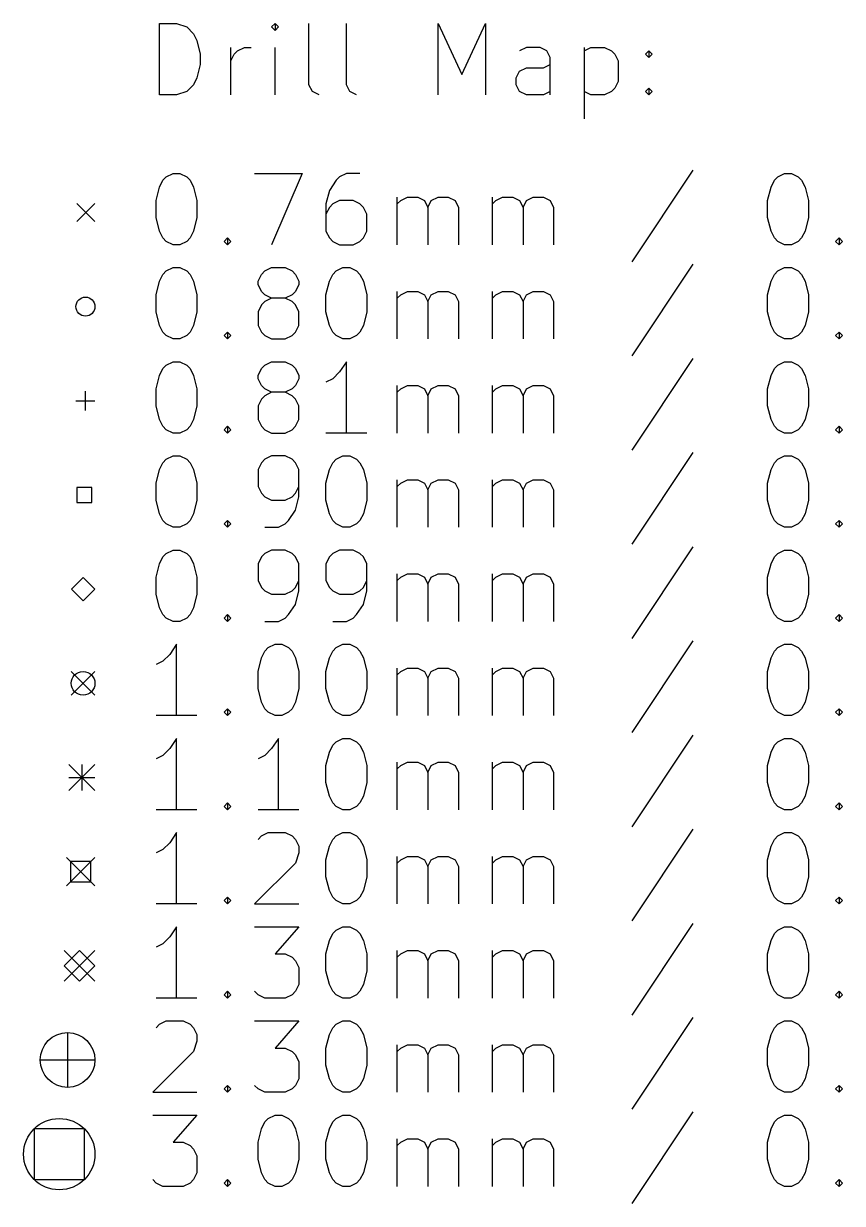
# Model space of a CAD drawing. Extents: x 97 to 184, y -160 to -34.
# Drawn here: x 97.25 to 131.68, y -159.3 to -109.68 of the extents above; entities that cross this region are included whole.
import ezdxf

# ---------------------------------------------------------------- set-up
doc = ezdxf.new("R2010")
doc.units = 0
doc.header["$MEASUREMENT"] = 0
doc.layers.add('BLACK', color=7, linetype='CONTINUOUS')

msp = doc.modelspace()

# ---------------------------------------------------------------- linework, layer by layer
at = {"layer": 'Black'}
for p, q in [((102.969, -112.682), (102.969, -109.682)), ((102.969, -109.682), (103.684, -109.682)), ((103.684, -109.682), (104.112, -109.825)), ((104.112, -109.825), (104.398, -110.111)), ((104.398, -110.111), (104.541, -110.396)), ((107.826, -109.682), (107.684, -109.825)), ((107.684, -109.825), (107.826, -109.968)), ((107.969, -109.825), (107.826, -109.682)), ((107.826, -109.682), (107.826, -109.968)), ((107.826, -109.968), (107.969, -109.825)), ((109.255, -112.254), (109.255, -109.682)), ((110.826, -112.254), (110.826, -109.682)), ((114.684, -112.682), (114.684, -109.682)), ((114.684, -109.682), (115.684, -111.825)), ((115.684, -111.825), (116.684, -109.682)), ((116.684, -109.682), (116.684, -112.682)), ((104.541, -110.396), (104.684, -110.968)), ((104.684, -110.968), (104.684, -111.396)), ((105.969, -112.682), (105.969, -110.682)), ((105.969, -111.254), (106.112, -110.968)), ((106.112, -110.968), (106.255, -110.825)), ((106.255, -110.825), (106.541, -110.682)), ((106.541, -110.682), (106.826, -110.682)), ((107.826, -112.682), (107.826, -110.682)), ((118.398, -110.682), (118.112, -110.825)), ((118.969, -110.682), (118.398, -110.682)), ((119.255, -110.825), (118.969, -110.682)), ((119.398, -111.111), (119.255, -110.825)), ((119.398, -112.682), (119.398, -111.111)), ((120.826, -110.682), (120.826, -113.682)), ((120.826, -110.825), (121.112, -110.682)), ((121.112, -110.682), (121.684, -110.682)), ((121.684, -110.682), (121.969, -110.825)), ((121.969, -110.825), (122.112, -110.968)), ((122.112, -110.968), (122.255, -111.254)), ((123.398, -110.968), (123.541, -110.825)), ((123.541, -111.111), (123.398, -110.968)), ((123.541, -110.825), (123.684, -110.968)), ((123.541, -110.825), (123.541, -111.111)), ((123.684, -110.968), (123.541, -111.111)), ((104.684, -111.396), (104.541, -111.968)), ((118.112, -111.682), (118.398, -111.539)), ((118.398, -111.539), (119.112, -111.539)), ((119.112, -111.539), (119.398, -111.396)), ((122.255, -111.254), (122.255, -112.111)), ((104.541, -111.968), (104.398, -112.254)), ((117.969, -111.968), (118.112, -111.682)), ((117.969, -112.254), (117.969, -111.968)), ((122.255, -112.111), (122.112, -112.396)), ((104.112, -112.539), (103.684, -112.682)), ((104.398, -112.254), (104.112, -112.539)), ((109.398, -112.539), (109.255, -112.254)), ((109.684, -112.682), (109.398, -112.539)), ((110.969, -112.539), (110.826, -112.254)), ((111.255, -112.682), (110.969, -112.539)), ((118.112, -112.539), (117.969, -112.254)), ((118.398, -112.682), (118.112, -112.539)), ((119.398, -112.539), (119.112, -112.682)), ((121.112, -112.682), (120.826, -112.539)), ((121.969, -112.539), (121.684, -112.682)), ((122.112, -112.396), (121.969, -112.539)), ((123.398, -112.539), (123.541, -112.396)), ((123.541, -112.682), (123.398, -112.539)), ((123.541, -112.396), (123.684, -112.539)), ((123.541, -112.396), (123.541, -112.682)), ((123.684, -112.539), (123.541, -112.682)), ((103.684, -112.682), (102.969, -112.682)), ((119.112, -112.682), (118.398, -112.682)), ((121.684, -112.682), (121.112, -112.682)), ((103.255, -116.125), (103.541, -115.982)), ((103.541, -115.982), (103.826, -115.982)), ((103.826, -115.982), (104.112, -116.125)), ((106.969, -115.982), (108.969, -115.982)), ((108.969, -115.982), (107.684, -118.982)), ((110.826, -115.982), (110.541, -116.125)), ((111.398, -115.982), (110.826, -115.982)), ((125.398, -115.839), (122.826, -119.696)), ((128.969, -116.125), (129.255, -115.982)), ((129.255, -115.982), (129.541, -115.982)), ((129.541, -115.982), (129.826, -116.125)), ((102.826, -117.125), (102.969, -116.554)), ((102.969, -116.554), (103.112, -116.268)), ((103.112, -116.268), (103.255, -116.125)), ((104.112, -116.125), (104.255, -116.268)), ((104.255, -116.268), (104.398, -116.554)), ((104.398, -116.554), (104.541, -117.125)), ((110.398, -116.268), (110.112, -116.696)), ((110.541, -116.125), (110.398, -116.268)), ((128.541, -117.125), (128.684, -116.554)), ((128.684, -116.554), (128.826, -116.268)), ((128.826, -116.268), (128.969, -116.125)), ((129.826, -116.125), (129.969, -116.268)), ((129.969, -116.268), (130.112, -116.554)), ((130.112, -116.554), (130.255, -117.125)), ((110.112, -116.696), (109.969, -117.268)), ((112.969, -118.982), (112.969, -116.982)), ((113.112, -117.125), (113.398, -116.982)), ((113.398, -116.982), (113.826, -116.982)), ((113.826, -116.982), (114.112, -117.125)), ((114.398, -117.125), (114.684, -116.982)), ((114.684, -116.982), (115.112, -116.982)), ((115.112, -116.982), (115.398, -117.125)), ((116.969, -118.982), (116.969, -116.982)), ((117.112, -117.125), (117.398, -116.982)), ((117.398, -116.982), (117.826, -116.982)), ((117.826, -116.982), (118.112, -117.125)), ((118.398, -117.125), (118.684, -116.982)), ((118.684, -116.982), (119.112, -116.982)), ((119.112, -116.982), (119.398, -117.125)), ((99.493, -117.244), (100.255, -118.006)), ((100.255, -117.244), (99.493, -118.006)), ((102.826, -117.839), (102.826, -117.125)), ((104.541, -117.125), (104.541, -117.839)), ((109.969, -117.268), (109.969, -118.411)), ((110.112, -117.411), (109.969, -117.696)), ((110.255, -117.268), (110.112, -117.411)), ((110.541, -117.125), (110.255, -117.268)), ((111.112, -117.125), (110.541, -117.125)), ((111.398, -117.268), (111.112, -117.125)), ((111.541, -117.411), (111.398, -117.268)), ((111.684, -117.696), (111.541, -117.411)), ((112.969, -117.268), (113.112, -117.125)), ((114.112, -117.125), (114.255, -117.411)), ((114.255, -117.411), (114.398, -117.125)), ((114.255, -117.411), (114.255, -118.982)), ((115.398, -117.125), (115.541, -117.411)), ((115.541, -117.411), (115.541, -118.982)), ((116.969, -117.268), (117.112, -117.125)), ((118.112, -117.125), (118.255, -117.411)), ((118.255, -117.411), (118.398, -117.125)), ((118.255, -117.411), (118.255, -118.982)), ((119.398, -117.125), (119.541, -117.411)), ((119.541, -117.411), (119.541, -118.982)), ((128.541, -117.839), (128.541, -117.125)), ((130.255, -117.125), (130.255, -117.839)), ((102.969, -118.411), (102.826, -117.839)), ((104.541, -117.839), (104.398, -118.411)), ((111.684, -118.411), (111.684, -117.696)), ((128.684, -118.411), (128.541, -117.839)), ((130.255, -117.839), (130.112, -118.411)), ((103.112, -118.696), (102.969, -118.411)), ((104.398, -118.411), (104.255, -118.696)), ((109.969, -118.411), (110.112, -118.696)), ((111.541, -118.696), (111.684, -118.411)), ((128.826, -118.696), (128.684, -118.411)), ((130.112, -118.411), (129.969, -118.696)), ((103.255, -118.839), (103.112, -118.696)), ((103.541, -118.982), (103.255, -118.839)), ((103.826, -118.982), (103.541, -118.982)), ((104.112, -118.839), (103.826, -118.982)), ((104.255, -118.696), (104.112, -118.839)), ((105.684, -118.839), (105.826, -118.696)), ((105.826, -118.982), (105.684, -118.839)), ((105.826, -118.696), (105.969, -118.839)), ((105.826, -118.696), (105.826, -118.982)), ((105.969, -118.839), (105.826, -118.982)), ((110.112, -118.696), (110.255, -118.839)), ((110.255, -118.839), (110.541, -118.982)), ((110.541, -118.982), (111.112, -118.982)), ((111.112, -118.982), (111.398, -118.839)), ((111.398, -118.839), (111.541, -118.696)), ((128.969, -118.839), (128.826, -118.696)), ((129.255, -118.982), (128.969, -118.839)), ((129.541, -118.982), (129.255, -118.982)), ((129.826, -118.839), (129.541, -118.982)), ((129.969, -118.696), (129.826, -118.839)), ((131.398, -118.839), (131.541, -118.696)), ((131.541, -118.982), (131.398, -118.839)), ((131.541, -118.696), (131.684, -118.839)), ((131.541, -118.696), (131.541, -118.982)), ((131.684, -118.839), (131.541, -118.982)), ((103.255, -120.085), (103.541, -119.942)), ((103.541, -119.942), (103.826, -119.942)), ((103.826, -119.942), (104.112, -120.085)), ((107.398, -120.085), (107.684, -119.942)), ((107.684, -119.942), (108.255, -119.942)), ((108.255, -119.942), (108.541, -120.085)), ((110.398, -120.085), (110.684, -119.942)), ((110.684, -119.942), (110.969, -119.942)), ((110.969, -119.942), (111.255, -120.085)), ((125.398, -119.799), (122.826, -123.656)), ((128.969, -120.085), (129.255, -119.942)), ((129.255, -119.942), (129.541, -119.942)), ((129.541, -119.942), (129.826, -120.085)), ((102.826, -121.085), (102.969, -120.514)), ((102.969, -120.514), (103.112, -120.228)), ((103.112, -120.228), (103.255, -120.085)), ((104.112, -120.085), (104.255, -120.228)), ((104.255, -120.228), (104.398, -120.514)), ((104.398, -120.514), (104.541, -121.085)), ((107.112, -120.514), (107.255, -120.228)), ((107.112, -120.656), (107.112, -120.514)), ((107.255, -120.228), (107.398, -120.085)), ((108.541, -120.085), (108.684, -120.228)), ((108.684, -120.228), (108.826, -120.514)), ((108.826, -120.514), (108.826, -120.656)), ((109.969, -121.085), (110.112, -120.514)), ((110.112, -120.514), (110.255, -120.228)), ((110.255, -120.228), (110.398, -120.085)), ((111.255, -120.085), (111.398, -120.228)), ((111.398, -120.228), (111.541, -120.514)), ((111.541, -120.514), (111.684, -121.085)), ((128.541, -121.085), (128.684, -120.514)), ((128.684, -120.514), (128.826, -120.228)), ((128.826, -120.228), (128.969, -120.085)), ((129.826, -120.085), (129.969, -120.228)), ((129.969, -120.228), (130.112, -120.514)), ((130.112, -120.514), (130.255, -121.085)), ((107.255, -120.942), (107.112, -120.656)), ((107.398, -121.085), (107.255, -120.942)), ((108.684, -120.942), (108.541, -121.085)), ((108.826, -120.656), (108.684, -120.942)), ((112.969, -122.942), (112.969, -120.942)), ((113.112, -121.085), (113.398, -120.942)), ((113.398, -120.942), (113.826, -120.942)), ((113.826, -120.942), (114.112, -121.085)), ((114.398, -121.085), (114.684, -120.942)), ((114.684, -120.942), (115.112, -120.942)), ((115.112, -120.942), (115.398, -121.085)), ((116.969, -122.942), (116.969, -120.942)), ((117.112, -121.085), (117.398, -120.942)), ((117.398, -120.942), (117.826, -120.942)), ((117.826, -120.942), (118.112, -121.085)), ((118.398, -121.085), (118.684, -120.942)), ((118.684, -120.942), (119.112, -120.942)), ((119.112, -120.942), (119.398, -121.085)), ((102.826, -121.799), (102.826, -121.085)), ((104.541, -121.085), (104.541, -121.799)), ((107.255, -121.514), (107.112, -121.799)), ((107.398, -121.371), (107.255, -121.514)), ((107.684, -121.228), (107.398, -121.085)), ((107.684, -121.228), (107.398, -121.371)), ((108.255, -121.228), (107.684, -121.228)), ((108.541, -121.085), (108.255, -121.228)), ((108.541, -121.371), (108.255, -121.228)), ((108.684, -121.514), (108.541, -121.371)), ((108.826, -121.799), (108.684, -121.514)), ((109.969, -121.799), (109.969, -121.085)), ((111.684, -121.085), (111.684, -121.799)), ((112.969, -121.228), (113.112, -121.085)), ((114.112, -121.085), (114.255, -121.371)), ((114.255, -121.371), (114.398, -121.085)), ((114.255, -121.371), (114.255, -122.942)), ((115.398, -121.085), (115.541, -121.371)), ((115.541, -121.371), (115.541, -122.942)), ((116.969, -121.228), (117.112, -121.085)), ((118.112, -121.085), (118.255, -121.371)), ((118.255, -121.371), (118.398, -121.085)), ((118.255, -121.371), (118.255, -122.942)), ((119.398, -121.085), (119.541, -121.371)), ((119.541, -121.371), (119.541, -122.942)), ((128.541, -121.799), (128.541, -121.085)), ((130.255, -121.085), (130.255, -121.799)), ((102.969, -122.371), (102.826, -121.799)), ((104.541, -121.799), (104.398, -122.371)), ((107.112, -121.799), (107.112, -122.371)), ((108.826, -122.371), (108.826, -121.799)), ((110.112, -122.371), (109.969, -121.799)), ((111.684, -121.799), (111.541, -122.371)), ((128.684, -122.371), (128.541, -121.799)), ((130.255, -121.799), (130.112, -122.371)), ((103.112, -122.656), (102.969, -122.371)), ((104.398, -122.371), (104.255, -122.656)), ((107.112, -122.371), (107.255, -122.656)), ((108.684, -122.656), (108.826, -122.371)), ((110.255, -122.656), (110.112, -122.371)), ((111.541, -122.371), (111.398, -122.656)), ((128.826, -122.656), (128.684, -122.371)), ((130.112, -122.371), (129.969, -122.656)), ((103.255, -122.799), (103.112, -122.656)), ((103.541, -122.942), (103.255, -122.799)), ((103.826, -122.942), (103.541, -122.942)), ((104.112, -122.799), (103.826, -122.942)), ((104.255, -122.656), (104.112, -122.799)), ((105.684, -122.799), (105.826, -122.656)), ((105.826, -122.942), (105.684, -122.799)), ((105.826, -122.656), (105.969, -122.799)), ((105.826, -122.656), (105.826, -122.942)), ((105.969, -122.799), (105.826, -122.942)), ((107.255, -122.656), (107.398, -122.799)), ((107.398, -122.799), (107.684, -122.942)), ((107.684, -122.942), (108.255, -122.942)), ((108.255, -122.942), (108.541, -122.799)), ((108.541, -122.799), (108.684, -122.656)), ((110.398, -122.799), (110.255, -122.656)), ((110.684, -122.942), (110.398, -122.799)), ((110.969, -122.942), (110.684, -122.942)), ((111.255, -122.799), (110.969, -122.942)), ((111.398, -122.656), (111.255, -122.799)), ((128.969, -122.799), (128.826, -122.656)), ((129.255, -122.942), (128.969, -122.799)), ((129.541, -122.942), (129.255, -122.942)), ((129.826, -122.799), (129.541, -122.942)), ((129.969, -122.656), (129.826, -122.799)), ((131.398, -122.799), (131.541, -122.656)), ((131.541, -122.942), (131.398, -122.799)), ((131.541, -122.656), (131.684, -122.799)), ((131.541, -122.656), (131.541, -122.942)), ((131.684, -122.799), (131.541, -122.942)), ((103.255, -124.045), (103.541, -123.902)), ((103.541, -123.902), (103.826, -123.902)), ((103.826, -123.902), (104.112, -124.045)), ((107.398, -124.045), (107.684, -123.902)), ((107.684, -123.902), (108.255, -123.902)), ((108.255, -123.902), (108.541, -124.045)), ((110.826, -123.902), (110.541, -124.331)), ((110.826, -126.902), (110.826, -123.902)), ((125.398, -123.759), (122.826, -127.616)), ((128.969, -124.045), (129.255, -123.902)), ((129.255, -123.902), (129.541, -123.902)), ((129.541, -123.902), (129.826, -124.045)), ((102.826, -125.045), (102.969, -124.474)), ((102.969, -124.474), (103.112, -124.188)), ((103.112, -124.188), (103.255, -124.045)), ((104.112, -124.045), (104.255, -124.188)), ((104.255, -124.188), (104.398, -124.474)), ((104.398, -124.474), (104.541, -125.045)), ((107.112, -124.474), (107.255, -124.188)), ((107.112, -124.616), (107.112, -124.474)), ((107.255, -124.188), (107.398, -124.045)), ((108.541, -124.045), (108.684, -124.188)), ((108.684, -124.188), (108.826, -124.474)), ((108.826, -124.474), (108.826, -124.616)), ((110.541, -124.331), (110.255, -124.616)), ((128.541, -125.045), (128.684, -124.474)), ((128.684, -124.474), (128.826, -124.188)), ((128.826, -124.188), (128.969, -124.045)), ((129.826, -124.045), (129.969, -124.188)), ((129.969, -124.188), (130.112, -124.474)), ((130.112, -124.474), (130.255, -125.045)), ((107.255, -124.902), (107.112, -124.616)), ((107.398, -125.045), (107.255, -124.902)), ((108.684, -124.902), (108.541, -125.045)), ((108.826, -124.616), (108.684, -124.902)), ((110.255, -124.616), (109.969, -124.759)), ((112.969, -126.902), (112.969, -124.902)), ((113.112, -125.045), (113.398, -124.902)), ((113.398, -124.902), (113.826, -124.902)), ((113.826, -124.902), (114.112, -125.045)), ((114.398, -125.045), (114.684, -124.902)), ((114.684, -124.902), (115.112, -124.902)), ((115.112, -124.902), (115.398, -125.045)), ((116.969, -126.902), (116.969, -124.902)), ((117.112, -125.045), (117.398, -124.902)), ((117.398, -124.902), (117.826, -124.902)), ((117.826, -124.902), (118.112, -125.045)), ((118.398, -125.045), (118.684, -124.902)), ((118.684, -124.902), (119.112, -124.902)), ((119.112, -124.902), (119.398, -125.045)), ((99.85, -125.14), (99.85, -125.95)), ((102.826, -125.759), (102.826, -125.045)), ((104.541, -125.045), (104.541, -125.759)), ((107.255, -125.474), (107.112, -125.759)), ((107.398, -125.331), (107.255, -125.474)), ((107.684, -125.188), (107.398, -125.045)), ((107.684, -125.188), (107.398, -125.331)), ((108.255, -125.188), (107.684, -125.188)), ((108.541, -125.045), (108.255, -125.188)), ((108.541, -125.331), (108.255, -125.188)), ((108.684, -125.474), (108.541, -125.331)), ((108.826, -125.759), (108.684, -125.474)), ((112.969, -125.188), (113.112, -125.045)), ((114.112, -125.045), (114.255, -125.331)), ((114.255, -125.331), (114.398, -125.045)), ((114.255, -125.331), (114.255, -126.902)), ((115.398, -125.045), (115.541, -125.331)), ((115.541, -125.331), (115.541, -126.902)), ((116.969, -125.188), (117.112, -125.045)), ((118.112, -125.045), (118.255, -125.331)), ((118.255, -125.331), (118.398, -125.045)), ((118.255, -125.331), (118.255, -126.902)), ((119.398, -125.045), (119.541, -125.331)), ((119.541, -125.331), (119.541, -126.902)), ((128.541, -125.759), (128.541, -125.045)), ((130.255, -125.045), (130.255, -125.759)), ((99.445, -125.545), (100.255, -125.545)), ((102.969, -126.331), (102.826, -125.759)), ((104.541, -125.759), (104.398, -126.331)), ((107.112, -125.759), (107.112, -126.331)), ((108.826, -126.331), (108.826, -125.759)), ((128.684, -126.331), (128.541, -125.759)), ((130.255, -125.759), (130.112, -126.331)), ((103.112, -126.616), (102.969, -126.331)), ((104.398, -126.331), (104.255, -126.616)), ((107.112, -126.331), (107.255, -126.616)), ((108.684, -126.616), (108.826, -126.331)), ((128.826, -126.616), (128.684, -126.331)), ((130.112, -126.331), (129.969, -126.616)), ((103.255, -126.759), (103.112, -126.616)), ((103.541, -126.902), (103.255, -126.759)), ((103.826, -126.902), (103.541, -126.902)), ((104.112, -126.759), (103.826, -126.902)), ((104.255, -126.616), (104.112, -126.759)), ((105.684, -126.759), (105.826, -126.616)), ((105.826, -126.902), (105.684, -126.759)), ((105.826, -126.616), (105.969, -126.759)), ((105.826, -126.616), (105.826, -126.902)), ((105.969, -126.759), (105.826, -126.902)), ((107.255, -126.616), (107.398, -126.759)), ((107.398, -126.759), (107.684, -126.902)), ((107.684, -126.902), (108.255, -126.902)), ((108.255, -126.902), (108.541, -126.759)), ((108.541, -126.759), (108.684, -126.616)), ((111.684, -126.902), (109.969, -126.902)), ((128.969, -126.759), (128.826, -126.616)), ((129.255, -126.902), (128.969, -126.759)), ((129.541, -126.902), (129.255, -126.902)), ((129.826, -126.759), (129.541, -126.902)), ((129.969, -126.616), (129.826, -126.759)), ((131.398, -126.759), (131.541, -126.616)), ((131.541, -126.902), (131.398, -126.759)), ((131.541, -126.616), (131.684, -126.759)), ((131.541, -126.616), (131.541, -126.902)), ((131.684, -126.759), (131.541, -126.902)), ((103.255, -128.005), (103.541, -127.862)), ((103.541, -127.862), (103.826, -127.862)), ((103.826, -127.862), (104.112, -128.005)), ((107.684, -127.862), (107.398, -128.005)), ((108.255, -127.862), (107.684, -127.862)), ((108.541, -128.005), (108.255, -127.862)), ((110.398, -128.005), (110.684, -127.862)), ((110.684, -127.862), (110.969, -127.862)), ((110.969, -127.862), (111.255, -128.005)), ((125.398, -127.719), (122.826, -131.576)), ((128.969, -128.005), (129.255, -127.862)), ((129.255, -127.862), (129.541, -127.862)), ((129.541, -127.862), (129.826, -128.005)), ((102.826, -129.005), (102.969, -128.434)), ((102.969, -128.434), (103.112, -128.148)), ((103.112, -128.148), (103.255, -128.005)), ((104.112, -128.005), (104.255, -128.148)), ((104.255, -128.148), (104.398, -128.434)), ((104.398, -128.434), (104.541, -129.005)), ((107.255, -128.148), (107.112, -128.434)), ((107.112, -128.434), (107.112, -129.148)), ((107.398, -128.005), (107.255, -128.148)), ((108.684, -128.148), (108.541, -128.005)), ((108.826, -128.434), (108.684, -128.148)), ((108.826, -129.576), (108.826, -128.434)), ((109.969, -129.005), (110.112, -128.434)), ((110.112, -128.434), (110.255, -128.148)), ((110.255, -128.148), (110.398, -128.005)), ((111.255, -128.005), (111.398, -128.148)), ((111.398, -128.148), (111.541, -128.434)), ((111.541, -128.434), (111.684, -129.005)), ((128.541, -129.005), (128.684, -128.434)), ((128.684, -128.434), (128.826, -128.148)), ((128.826, -128.148), (128.969, -128.005)), ((129.826, -128.005), (129.969, -128.148)), ((129.969, -128.148), (130.112, -128.434)), ((130.112, -128.434), (130.255, -129.005)), ((112.969, -130.862), (112.969, -128.862)), ((113.112, -129.005), (113.398, -128.862)), ((113.398, -128.862), (113.826, -128.862)), ((113.826, -128.862), (114.112, -129.005)), ((114.398, -129.005), (114.684, -128.862)), ((114.684, -128.862), (115.112, -128.862)), ((115.112, -128.862), (115.398, -129.005)), ((116.969, -130.862), (116.969, -128.862)), ((117.112, -129.005), (117.398, -128.862)), ((117.398, -128.862), (117.826, -128.862)), ((117.826, -128.862), (118.112, -129.005)), ((118.398, -129.005), (118.684, -128.862)), ((118.684, -128.862), (119.112, -128.862)), ((119.112, -128.862), (119.398, -129.005)), ((100.123, -129.187), (99.4868, -129.187)), ((99.4868, -129.187), (99.4868, -129.823)), ((100.123, -129.823), (100.123, -129.187)), ((102.826, -129.719), (102.826, -129.005)), ((104.541, -129.005), (104.541, -129.719)), ((107.112, -129.148), (107.255, -129.434)), ((107.255, -129.434), (107.398, -129.576)), ((108.541, -129.576), (108.684, -129.434)), ((108.684, -129.434), (108.826, -129.148)), ((109.969, -129.719), (109.969, -129.005)), ((111.684, -129.005), (111.684, -129.719)), ((112.969, -129.148), (113.112, -129.005)), ((114.112, -129.005), (114.255, -129.291)), ((114.255, -129.291), (114.398, -129.005)), ((114.255, -129.291), (114.255, -130.862)), ((115.398, -129.005), (115.541, -129.291)), ((115.541, -129.291), (115.541, -130.862)), ((116.969, -129.148), (117.112, -129.005)), ((118.112, -129.005), (118.255, -129.291)), ((118.255, -129.291), (118.398, -129.005)), ((118.255, -129.291), (118.255, -130.862)), ((119.398, -129.005), (119.541, -129.291)), ((119.541, -129.291), (119.541, -130.862)), ((128.541, -129.719), (128.541, -129.005)), ((130.255, -129.005), (130.255, -129.719)), ((99.4868, -129.823), (100.123, -129.823)), ((102.969, -130.291), (102.826, -129.719)), ((104.541, -129.719), (104.398, -130.291)), ((107.398, -129.576), (107.684, -129.719)), ((107.684, -129.719), (108.255, -129.719)), ((108.255, -129.719), (108.541, -129.576)), ((108.684, -130.148), (108.826, -129.576)), ((110.112, -130.291), (109.969, -129.719)), ((111.684, -129.719), (111.541, -130.291)), ((128.684, -130.291), (128.541, -129.719)), ((130.255, -129.719), (130.112, -130.291)), ((103.112, -130.576), (102.969, -130.291)), ((104.398, -130.291), (104.255, -130.576)), ((108.398, -130.576), (108.684, -130.148)), ((110.255, -130.576), (110.112, -130.291)), ((111.541, -130.291), (111.398, -130.576)), ((128.826, -130.576), (128.684, -130.291)), ((130.112, -130.291), (129.969, -130.576)), ((103.255, -130.719), (103.112, -130.576)), ((103.541, -130.862), (103.255, -130.719)), ((103.826, -130.862), (103.541, -130.862)), ((104.112, -130.719), (103.826, -130.862)), ((104.255, -130.576), (104.112, -130.719)), ((105.684, -130.719), (105.826, -130.576)), ((105.826, -130.862), (105.684, -130.719)), ((105.826, -130.576), (105.969, -130.719)), ((105.826, -130.576), (105.826, -130.862)), ((105.969, -130.719), (105.826, -130.862)), ((107.398, -130.862), (107.969, -130.862)), ((107.969, -130.862), (108.255, -130.719)), ((108.255, -130.719), (108.398, -130.576)), ((110.398, -130.719), (110.255, -130.576)), ((110.684, -130.862), (110.398, -130.719)), ((110.969, -130.862), (110.684, -130.862)), ((111.255, -130.719), (110.969, -130.862)), ((111.398, -130.576), (111.255, -130.719)), ((128.969, -130.719), (128.826, -130.576)), ((129.255, -130.862), (128.969, -130.719)), ((129.541, -130.862), (129.255, -130.862)), ((129.826, -130.719), (129.541, -130.862)), ((129.969, -130.576), (129.826, -130.719)), ((131.398, -130.719), (131.541, -130.576)), ((131.541, -130.862), (131.398, -130.719)), ((131.541, -130.576), (131.684, -130.719)), ((131.541, -130.576), (131.541, -130.862)), ((131.684, -130.719), (131.541, -130.862)), ((103.112, -132.108), (103.255, -131.965)), ((103.255, -131.965), (103.541, -131.822)), ((103.541, -131.822), (103.826, -131.822)), ((103.826, -131.822), (104.112, -131.965)), ((104.112, -131.965), (104.255, -132.108)), ((107.398, -131.965), (107.255, -132.108)), ((107.684, -131.822), (107.398, -131.965)), ((108.255, -131.822), (107.684, -131.822)), ((108.541, -131.965), (108.255, -131.822)), ((108.684, -132.108), (108.541, -131.965)), ((110.255, -131.965), (110.112, -132.108)), ((110.541, -131.822), (110.255, -131.965)), ((111.112, -131.822), (110.541, -131.822)), ((111.398, -131.965), (111.112, -131.822)), ((111.541, -132.108), (111.398, -131.965)), ((125.398, -131.679), (122.826, -135.536)), ((128.826, -132.108), (128.969, -131.965)), ((128.969, -131.965), (129.255, -131.822)), ((129.255, -131.822), (129.541, -131.822)), ((129.541, -131.822), (129.826, -131.965)), ((129.826, -131.965), (129.969, -132.108)), ((102.826, -132.965), (102.969, -132.394)), ((102.969, -132.394), (103.112, -132.108)), ((104.255, -132.108), (104.398, -132.394)), ((104.398, -132.394), (104.541, -132.965)), ((107.255, -132.108), (107.112, -132.394)), ((107.112, -132.394), (107.112, -133.108)), ((108.826, -132.394), (108.684, -132.108)), ((108.826, -133.536), (108.826, -132.394)), ((110.112, -132.108), (109.969, -132.394)), ((109.969, -132.394), (109.969, -133.108)), ((111.684, -132.394), (111.541, -132.108)), ((111.684, -133.536), (111.684, -132.394)), ((128.541, -132.965), (128.684, -132.394)), ((128.684, -132.394), (128.826, -132.108)), ((129.969, -132.108), (130.112, -132.394)), ((130.112, -132.394), (130.255, -132.965)), ((102.826, -133.679), (102.826, -132.965)), ((104.541, -132.965), (104.541, -133.679)), ((112.969, -134.822), (112.969, -132.822)), ((112.969, -133.108), (113.112, -132.965)), ((113.112, -132.965), (113.398, -132.822)), ((113.398, -132.822), (113.826, -132.822)), ((113.826, -132.822), (114.112, -132.965)), ((114.112, -132.965), (114.255, -133.251)), ((114.255, -133.251), (114.398, -132.965)), ((114.398, -132.965), (114.684, -132.822)), ((114.684, -132.822), (115.112, -132.822)), ((115.112, -132.822), (115.398, -132.965)), ((115.398, -132.965), (115.541, -133.251)), ((116.969, -134.822), (116.969, -132.822)), ((116.969, -133.108), (117.112, -132.965)), ((117.112, -132.965), (117.398, -132.822)), ((117.398, -132.822), (117.826, -132.822)), ((117.826, -132.822), (118.112, -132.965)), ((118.112, -132.965), (118.255, -133.251)), ((118.255, -133.251), (118.398, -132.965)), ((118.398, -132.965), (118.684, -132.822)), ((118.684, -132.822), (119.112, -132.822)), ((119.112, -132.822), (119.398, -132.965)), ((119.398, -132.965), (119.541, -133.251)), ((128.541, -133.679), (128.541, -132.965)), ((130.255, -132.965), (130.255, -133.679)), ((99.76, -132.97), (99.265, -133.465)), ((100.255, -133.465), (99.76, -132.97)), ((107.112, -133.108), (107.255, -133.394)), ((107.255, -133.394), (107.398, -133.536)), ((108.541, -133.536), (108.684, -133.394)), ((108.684, -133.394), (108.826, -133.108)), ((109.969, -133.108), (110.112, -133.394)), ((110.112, -133.394), (110.255, -133.536)), ((111.398, -133.536), (111.541, -133.394)), ((111.541, -133.394), (111.684, -133.108)), ((114.255, -133.251), (114.255, -134.822)), ((115.541, -133.251), (115.541, -134.822)), ((118.255, -133.251), (118.255, -134.822)), ((119.541, -133.251), (119.541, -134.822)), ((99.265, -133.465), (99.76, -133.96)), ((99.76, -133.96), (100.255, -133.465)), ((102.969, -134.251), (102.826, -133.679)), ((104.541, -133.679), (104.398, -134.251)), ((107.398, -133.536), (107.684, -133.679)), ((107.684, -133.679), (108.255, -133.679)), ((108.255, -133.679), (108.541, -133.536)), ((108.684, -134.108), (108.826, -133.536)), ((110.255, -133.536), (110.541, -133.679)), ((110.541, -133.679), (111.112, -133.679)), ((111.112, -133.679), (111.398, -133.536)), ((111.541, -134.108), (111.684, -133.536)), ((128.684, -134.251), (128.541, -133.679)), ((130.255, -133.679), (130.112, -134.251)), ((103.112, -134.536), (102.969, -134.251)), ((104.398, -134.251), (104.255, -134.536)), ((108.398, -134.536), (108.684, -134.108)), ((111.255, -134.536), (111.541, -134.108)), ((128.826, -134.536), (128.684, -134.251)), ((130.112, -134.251), (129.969, -134.536)), ((103.255, -134.679), (103.112, -134.536)), ((103.541, -134.822), (103.255, -134.679)), ((103.826, -134.822), (103.541, -134.822)), ((104.112, -134.679), (103.826, -134.822)), ((104.255, -134.536), (104.112, -134.679)), ((105.684, -134.679), (105.826, -134.536)), ((105.826, -134.822), (105.684, -134.679)), ((105.826, -134.536), (105.969, -134.679)), ((105.826, -134.536), (105.826, -134.822)), ((105.969, -134.679), (105.826, -134.822)), ((107.398, -134.822), (107.969, -134.822)), ((107.969, -134.822), (108.255, -134.679)), ((108.255, -134.679), (108.398, -134.536)), ((110.255, -134.822), (110.826, -134.822)), ((110.826, -134.822), (111.112, -134.679)), ((111.112, -134.679), (111.255, -134.536)), ((128.969, -134.679), (128.826, -134.536)), ((129.255, -134.822), (128.969, -134.679)), ((129.541, -134.822), (129.255, -134.822)), ((129.826, -134.679), (129.541, -134.822)), ((129.969, -134.536), (129.826, -134.679)), ((131.398, -134.679), (131.541, -134.536)), ((131.541, -134.822), (131.398, -134.679)), ((131.541, -134.536), (131.684, -134.679)), ((131.541, -134.536), (131.541, -134.822)), ((131.684, -134.679), (131.541, -134.822)), ((103.684, -135.782), (103.398, -136.211)), ((103.684, -138.782), (103.684, -135.782)), ((107.398, -136.068), (107.541, -135.925)), ((107.541, -135.925), (107.826, -135.782)), ((107.826, -135.782), (108.112, -135.782)), ((108.112, -135.782), (108.398, -135.925)), ((108.398, -135.925), (108.541, -136.068)), ((110.255, -136.068), (110.398, -135.925)), ((110.398, -135.925), (110.684, -135.782)), ((110.684, -135.782), (110.969, -135.782)), ((110.969, -135.782), (111.255, -135.925)), ((111.255, -135.925), (111.398, -136.068)), ((125.398, -135.639), (122.826, -139.496)), ((128.826, -136.068), (128.969, -135.925)), ((128.969, -135.925), (129.255, -135.782)), ((129.255, -135.782), (129.541, -135.782)), ((129.541, -135.782), (129.826, -135.925)), ((129.826, -135.925), (129.969, -136.068)), ((103.398, -136.211), (103.112, -136.496)), ((107.112, -136.925), (107.255, -136.354)), ((107.255, -136.354), (107.398, -136.068)), ((108.541, -136.068), (108.684, -136.354)), ((108.684, -136.354), (108.826, -136.925)), ((109.969, -136.925), (110.112, -136.354)), ((110.112, -136.354), (110.255, -136.068)), ((111.398, -136.068), (111.541, -136.354)), ((111.541, -136.354), (111.684, -136.925)), ((128.541, -136.925), (128.684, -136.354)), ((128.684, -136.354), (128.826, -136.068)), ((129.969, -136.068), (130.112, -136.354)), ((130.112, -136.354), (130.255, -136.925)), ((99.255, -136.925), (100.255, -137.925)), ((100.255, -136.925), (99.255, -137.925)), ((103.112, -136.496), (102.826, -136.639)), ((107.112, -137.639), (107.112, -136.925)), ((108.826, -136.925), (108.826, -137.639)), ((109.969, -137.639), (109.969, -136.925)), ((111.684, -136.925), (111.684, -137.639)), ((112.969, -138.782), (112.969, -136.782)), ((112.969, -137.068), (113.112, -136.925)), ((113.112, -136.925), (113.398, -136.782)), ((113.398, -136.782), (113.826, -136.782)), ((113.826, -136.782), (114.112, -136.925)), ((114.112, -136.925), (114.255, -137.211)), ((114.255, -137.211), (114.398, -136.925)), ((114.398, -136.925), (114.684, -136.782)), ((114.684, -136.782), (115.112, -136.782)), ((115.112, -136.782), (115.398, -136.925)), ((115.398, -136.925), (115.541, -137.211)), ((116.969, -138.782), (116.969, -136.782)), ((116.969, -137.068), (117.112, -136.925)), ((117.112, -136.925), (117.398, -136.782)), ((117.398, -136.782), (117.826, -136.782)), ((117.826, -136.782), (118.112, -136.925)), ((118.112, -136.925), (118.255, -137.211)), ((118.255, -137.211), (118.398, -136.925)), ((118.398, -136.925), (118.684, -136.782)), ((118.684, -136.782), (119.112, -136.782)), ((119.112, -136.782), (119.398, -136.925)), ((119.398, -136.925), (119.541, -137.211)), ((128.541, -137.639), (128.541, -136.925)), ((130.255, -136.925), (130.255, -137.639)), ((114.255, -137.211), (114.255, -138.782)), ((115.541, -137.211), (115.541, -138.782)), ((118.255, -137.211), (118.255, -138.782)), ((119.541, -137.211), (119.541, -138.782)), ((107.255, -138.211), (107.112, -137.639)), ((108.826, -137.639), (108.684, -138.211)), ((110.112, -138.211), (109.969, -137.639)), ((111.684, -137.639), (111.541, -138.211)), ((128.684, -138.211), (128.541, -137.639)), ((130.255, -137.639), (130.112, -138.211)), ((107.398, -138.496), (107.255, -138.211)), ((108.684, -138.211), (108.541, -138.496)), ((110.255, -138.496), (110.112, -138.211)), ((111.541, -138.211), (111.398, -138.496)), ((128.826, -138.496), (128.684, -138.211)), ((130.112, -138.211), (129.969, -138.496)), ((104.541, -138.782), (102.826, -138.782)), ((105.684, -138.639), (105.826, -138.496)), ((105.826, -138.782), (105.684, -138.639)), ((105.826, -138.496), (105.969, -138.639)), ((105.826, -138.496), (105.826, -138.782)), ((105.969, -138.639), (105.826, -138.782)), ((107.541, -138.639), (107.398, -138.496)), ((107.826, -138.782), (107.541, -138.639)), ((108.112, -138.782), (107.826, -138.782)), ((108.398, -138.639), (108.112, -138.782)), ((108.541, -138.496), (108.398, -138.639)), ((110.398, -138.639), (110.255, -138.496)), ((110.684, -138.782), (110.398, -138.639)), ((110.969, -138.782), (110.684, -138.782)), ((111.255, -138.639), (110.969, -138.782)), ((111.398, -138.496), (111.255, -138.639)), ((128.969, -138.639), (128.826, -138.496)), ((129.255, -138.782), (128.969, -138.639)), ((129.541, -138.782), (129.255, -138.782)), ((129.826, -138.639), (129.541, -138.782)), ((129.969, -138.496), (129.826, -138.639)), ((131.398, -138.639), (131.541, -138.496)), ((131.541, -138.782), (131.398, -138.639)), ((131.541, -138.496), (131.684, -138.639)), ((131.541, -138.496), (131.541, -138.782)), ((131.684, -138.639), (131.541, -138.782)), ((103.684, -139.742), (103.398, -140.171)), ((103.684, -142.742), (103.684, -139.742)), ((107.969, -139.742), (107.684, -140.171)), ((107.969, -142.742), (107.969, -139.742)), ((110.255, -140.028), (110.398, -139.885)), ((110.398, -139.885), (110.684, -139.742)), ((110.684, -139.742), (110.969, -139.742)), ((110.969, -139.742), (111.255, -139.885)), ((111.255, -139.885), (111.398, -140.028)), ((125.398, -139.599), (122.826, -143.456)), ((128.826, -140.028), (128.969, -139.885)), ((128.969, -139.885), (129.255, -139.742)), ((129.255, -139.742), (129.541, -139.742)), ((129.541, -139.742), (129.826, -139.885)), ((129.826, -139.885), (129.969, -140.028)), ((103.398, -140.171), (103.112, -140.456)), ((107.684, -140.171), (107.398, -140.456)), ((109.969, -140.885), (110.112, -140.314)), ((110.112, -140.314), (110.255, -140.028)), ((111.398, -140.028), (111.541, -140.314)), ((111.541, -140.314), (111.684, -140.885)), ((128.541, -140.885), (128.684, -140.314)), ((128.684, -140.314), (128.826, -140.028)), ((129.969, -140.028), (130.112, -140.314)), ((130.112, -140.314), (130.255, -140.885)), ((99.155, -140.835), (100.255, -141.935)), ((100.255, -140.835), (99.155, -141.935)), ((99.705, -140.835), (99.705, -141.935)), ((103.112, -140.456), (102.826, -140.599)), ((107.398, -140.456), (107.112, -140.599)), ((109.969, -141.599), (109.969, -140.885)), ((111.684, -140.885), (111.684, -141.599)), ((112.969, -142.742), (112.969, -140.742)), ((112.969, -141.028), (113.112, -140.885)), ((113.112, -140.885), (113.398, -140.742)), ((113.398, -140.742), (113.826, -140.742)), ((113.826, -140.742), (114.112, -140.885)), ((114.112, -140.885), (114.255, -141.171)), ((114.255, -141.171), (114.398, -140.885)), ((114.398, -140.885), (114.684, -140.742)), ((114.684, -140.742), (115.112, -140.742)), ((115.112, -140.742), (115.398, -140.885)), ((115.398, -140.885), (115.541, -141.171)), ((116.969, -142.742), (116.969, -140.742)), ((116.969, -141.028), (117.112, -140.885)), ((117.112, -140.885), (117.398, -140.742)), ((117.398, -140.742), (117.826, -140.742)), ((117.826, -140.742), (118.112, -140.885)), ((118.112, -140.885), (118.255, -141.171)), ((118.255, -141.171), (118.398, -140.885)), ((118.398, -140.885), (118.684, -140.742)), ((118.684, -140.742), (119.112, -140.742)), ((119.112, -140.742), (119.398, -140.885)), ((119.398, -140.885), (119.541, -141.171)), ((128.541, -141.599), (128.541, -140.885)), ((130.255, -140.885), (130.255, -141.599)), ((99.155, -141.385), (100.255, -141.385)), ((114.255, -141.171), (114.255, -142.742)), ((115.541, -141.171), (115.541, -142.742)), ((118.255, -141.171), (118.255, -142.742)), ((119.541, -141.171), (119.541, -142.742)), ((110.112, -142.171), (109.969, -141.599)), ((111.684, -141.599), (111.541, -142.171)), ((128.684, -142.171), (128.541, -141.599)), ((130.255, -141.599), (130.112, -142.171)), ((110.255, -142.456), (110.112, -142.171)), ((111.541, -142.171), (111.398, -142.456)), ((128.826, -142.456), (128.684, -142.171)), ((130.112, -142.171), (129.969, -142.456)), ((104.541, -142.742), (102.826, -142.742)), ((105.684, -142.599), (105.826, -142.456)), ((105.826, -142.742), (105.684, -142.599)), ((105.826, -142.456), (105.969, -142.599)), ((105.826, -142.456), (105.826, -142.742)), ((105.969, -142.599), (105.826, -142.742)), ((108.826, -142.742), (107.112, -142.742)), ((110.398, -142.599), (110.255, -142.456)), ((110.684, -142.742), (110.398, -142.599)), ((110.969, -142.742), (110.684, -142.742)), ((111.255, -142.599), (110.969, -142.742)), ((111.398, -142.456), (111.255, -142.599)), ((128.969, -142.599), (128.826, -142.456)), ((129.255, -142.742), (128.969, -142.599)), ((129.541, -142.742), (129.255, -142.742)), ((129.826, -142.599), (129.541, -142.742)), ((129.969, -142.456), (129.826, -142.599)), ((131.398, -142.599), (131.541, -142.456)), ((131.541, -142.742), (131.398, -142.599)), ((131.541, -142.456), (131.684, -142.599)), ((131.541, -142.456), (131.541, -142.742)), ((131.684, -142.599), (131.541, -142.742)), ((103.684, -143.702), (103.398, -144.131)), ((103.684, -146.702), (103.684, -143.702)), ((107.112, -143.988), (107.255, -143.845)), ((107.255, -143.845), (107.541, -143.702)), ((107.541, -143.702), (108.255, -143.702)), ((108.255, -143.702), (108.541, -143.845)), ((108.541, -143.845), (108.684, -143.988)), ((110.255, -143.988), (110.398, -143.845)), ((110.398, -143.845), (110.684, -143.702)), ((110.684, -143.702), (110.969, -143.702)), ((110.969, -143.702), (111.255, -143.845)), ((111.255, -143.845), (111.398, -143.988)), ((125.398, -143.559), (122.826, -147.416)), ((128.826, -143.988), (128.969, -143.845)), ((128.969, -143.845), (129.255, -143.702)), ((129.255, -143.702), (129.541, -143.702)), ((129.541, -143.702), (129.826, -143.845)), ((129.826, -143.845), (129.969, -143.988)), ((103.398, -144.131), (103.112, -144.416)), ((108.684, -143.988), (108.826, -144.274)), ((108.826, -144.274), (108.826, -144.559)), ((109.969, -144.845), (110.112, -144.274)), ((110.112, -144.274), (110.255, -143.988)), ((111.398, -143.988), (111.541, -144.274)), ((111.541, -144.274), (111.684, -144.845)), ((128.541, -144.845), (128.684, -144.274)), ((128.684, -144.274), (128.826, -143.988)), ((129.969, -143.988), (130.112, -144.274)), ((130.112, -144.274), (130.255, -144.845)), ((99.055, -144.745), (100.255, -145.945)), ((100.255, -144.745), (99.055, -145.945)), ((103.112, -144.416), (102.826, -144.559)), ((108.826, -144.559), (108.684, -144.988)), ((109.969, -145.559), (109.969, -144.845)), ((111.684, -144.845), (111.684, -145.559)), ((112.969, -146.702), (112.969, -144.702)), ((112.969, -144.988), (113.112, -144.845)), ((113.112, -144.845), (113.398, -144.702)), ((113.398, -144.702), (113.826, -144.702)), ((113.826, -144.702), (114.112, -144.845)), ((114.112, -144.845), (114.255, -145.131)), ((114.255, -145.131), (114.398, -144.845)), ((114.398, -144.845), (114.684, -144.702)), ((114.684, -144.702), (115.112, -144.702)), ((115.112, -144.702), (115.398, -144.845)), ((115.398, -144.845), (115.541, -145.131)), ((116.969, -146.702), (116.969, -144.702)), ((116.969, -144.988), (117.112, -144.845)), ((117.112, -144.845), (117.398, -144.702)), ((117.398, -144.702), (117.826, -144.702)), ((117.826, -144.702), (118.112, -144.845)), ((118.112, -144.845), (118.255, -145.131)), ((118.255, -145.131), (118.398, -144.845)), ((118.398, -144.845), (118.684, -144.702)), ((118.684, -144.702), (119.112, -144.702)), ((119.112, -144.702), (119.398, -144.845)), ((119.398, -144.845), (119.541, -145.131)), ((128.541, -145.559), (128.541, -144.845)), ((130.255, -144.845), (130.255, -145.559)), ((100.079, -144.921), (99.2307, -144.921)), ((99.2307, -144.921), (99.2307, -145.769)), ((100.079, -145.769), (100.079, -144.921)), ((108.684, -144.988), (106.969, -146.702)), ((114.255, -145.131), (114.255, -146.702)), ((115.541, -145.131), (115.541, -146.702)), ((118.255, -145.131), (118.255, -146.702)), ((119.541, -145.131), (119.541, -146.702)), ((99.2307, -145.769), (100.079, -145.769)), ((110.112, -146.131), (109.969, -145.559)), ((111.684, -145.559), (111.541, -146.131)), ((128.684, -146.131), (128.541, -145.559)), ((130.255, -145.559), (130.112, -146.131)), ((110.255, -146.416), (110.112, -146.131)), ((111.541, -146.131), (111.398, -146.416)), ((128.826, -146.416), (128.684, -146.131)), ((130.112, -146.131), (129.969, -146.416)), ((104.541, -146.702), (102.826, -146.702)), ((105.684, -146.559), (105.826, -146.416)), ((105.826, -146.702), (105.684, -146.559)), ((105.826, -146.416), (105.969, -146.559)), ((105.826, -146.416), (105.826, -146.702)), ((105.969, -146.559), (105.826, -146.702)), ((106.969, -146.702), (108.826, -146.702)), ((110.398, -146.559), (110.255, -146.416)), ((110.684, -146.702), (110.398, -146.559)), ((110.969, -146.702), (110.684, -146.702)), ((111.255, -146.559), (110.969, -146.702)), ((111.398, -146.416), (111.255, -146.559)), ((128.969, -146.559), (128.826, -146.416)), ((129.255, -146.702), (128.969, -146.559)), ((129.541, -146.702), (129.255, -146.702)), ((129.826, -146.559), (129.541, -146.702)), ((129.969, -146.416), (129.826, -146.559)), ((131.398, -146.559), (131.541, -146.416)), ((131.541, -146.702), (131.398, -146.559)), ((131.541, -146.416), (131.684, -146.559)), ((131.541, -146.416), (131.541, -146.702)), ((131.684, -146.559), (131.541, -146.702)), ((103.684, -147.662), (103.398, -148.091)), ((103.684, -150.662), (103.684, -147.662)), ((106.969, -147.662), (108.826, -147.662)), ((108.826, -147.662), (107.826, -148.805)), ((110.255, -147.948), (110.398, -147.805)), ((110.398, -147.805), (110.684, -147.662)), ((110.684, -147.662), (110.969, -147.662)), ((110.969, -147.662), (111.255, -147.805)), ((111.255, -147.805), (111.398, -147.948)), ((125.398, -147.519), (122.826, -151.376)), ((128.826, -147.948), (128.969, -147.805)), ((128.969, -147.805), (129.255, -147.662)), ((129.255, -147.662), (129.541, -147.662)), ((129.541, -147.662), (129.826, -147.805)), ((129.826, -147.805), (129.969, -147.948)), ((103.398, -148.091), (103.112, -148.376)), ((109.969, -148.805), (110.112, -148.234)), ((110.112, -148.234), (110.255, -147.948)), ((111.398, -147.948), (111.541, -148.234)), ((111.541, -148.234), (111.684, -148.805)), ((128.541, -148.805), (128.684, -148.234)), ((128.684, -148.234), (128.826, -147.948)), ((129.969, -147.948), (130.112, -148.234)), ((130.112, -148.234), (130.255, -148.805)), ((98.955, -148.655), (100.255, -149.955)), ((100.255, -148.655), (98.955, -149.955)), ((99.605, -148.655), (98.955, -149.305)), ((100.255, -149.305), (99.605, -148.655)), ((103.112, -148.376), (102.826, -148.519)), ((107.826, -148.805), (108.255, -148.805)), ((108.255, -148.805), (108.541, -148.948)), ((109.969, -149.519), (109.969, -148.805)), ((111.684, -148.805), (111.684, -149.519)), ((112.969, -150.662), (112.969, -148.662)), ((112.969, -148.948), (113.112, -148.805)), ((113.112, -148.805), (113.398, -148.662)), ((113.398, -148.662), (113.826, -148.662)), ((113.826, -148.662), (114.112, -148.805)), ((114.112, -148.805), (114.255, -149.091)), ((114.255, -149.091), (114.398, -148.805)), ((114.398, -148.805), (114.684, -148.662)), ((114.684, -148.662), (115.112, -148.662)), ((115.112, -148.662), (115.398, -148.805)), ((115.398, -148.805), (115.541, -149.091)), ((116.969, -150.662), (116.969, -148.662)), ((116.969, -148.948), (117.112, -148.805)), ((117.112, -148.805), (117.398, -148.662)), ((117.398, -148.662), (117.826, -148.662)), ((117.826, -148.662), (118.112, -148.805)), ((118.112, -148.805), (118.255, -149.091)), ((118.255, -149.091), (118.398, -148.805)), ((118.398, -148.805), (118.684, -148.662)), ((118.684, -148.662), (119.112, -148.662)), ((119.112, -148.662), (119.398, -148.805)), ((119.398, -148.805), (119.541, -149.091)), ((128.541, -149.519), (128.541, -148.805)), ((130.255, -148.805), (130.255, -149.519)), ((98.955, -149.305), (99.605, -149.955)), ((99.605, -149.955), (100.255, -149.305)), ((108.541, -148.948), (108.684, -149.091)), ((108.684, -149.091), (108.826, -149.376)), ((114.255, -149.091), (114.255, -150.662)), ((115.541, -149.091), (115.541, -150.662)), ((118.255, -149.091), (118.255, -150.662)), ((119.541, -149.091), (119.541, -150.662)), ((108.826, -149.376), (108.826, -150.091)), ((110.112, -150.091), (109.969, -149.519)), ((111.684, -149.519), (111.541, -150.091)), ((128.684, -150.091), (128.541, -149.519)), ((130.255, -149.519), (130.112, -150.091)), ((108.826, -150.091), (108.684, -150.376)), ((110.255, -150.376), (110.112, -150.091)), ((111.541, -150.091), (111.398, -150.376)), ((128.826, -150.376), (128.684, -150.091)), ((130.112, -150.091), (129.969, -150.376)), ((104.541, -150.662), (102.826, -150.662)), ((105.684, -150.519), (105.826, -150.376)), ((105.826, -150.662), (105.684, -150.519)), ((105.826, -150.376), (105.969, -150.519)), ((105.826, -150.376), (105.826, -150.662)), ((105.969, -150.519), (105.826, -150.662)), ((107.112, -150.519), (106.969, -150.376)), ((107.398, -150.662), (107.112, -150.519)), ((108.255, -150.662), (107.398, -150.662)), ((108.541, -150.519), (108.255, -150.662)), ((108.684, -150.376), (108.541, -150.519)), ((110.398, -150.519), (110.255, -150.376)), ((110.684, -150.662), (110.398, -150.519)), ((110.969, -150.662), (110.684, -150.662)), ((111.255, -150.519), (110.969, -150.662)), ((111.398, -150.376), (111.255, -150.519)), ((128.969, -150.519), (128.826, -150.376)), ((129.255, -150.662), (128.969, -150.519)), ((129.541, -150.662), (129.255, -150.662)), ((129.826, -150.519), (129.541, -150.662)), ((129.969, -150.376), (129.826, -150.519)), ((131.398, -150.519), (131.541, -150.376)), ((131.541, -150.662), (131.398, -150.519)), ((131.541, -150.376), (131.684, -150.519)), ((131.541, -150.376), (131.541, -150.662)), ((131.684, -150.519), (131.541, -150.662)), ((102.826, -151.908), (102.969, -151.765)), ((102.969, -151.765), (103.255, -151.622)), ((103.255, -151.622), (103.969, -151.622)), ((103.969, -151.622), (104.255, -151.765)), ((104.255, -151.765), (104.398, -151.908)), ((106.969, -151.622), (108.826, -151.622)), ((108.826, -151.622), (107.826, -152.765)), ((110.255, -151.908), (110.398, -151.765)), ((110.398, -151.765), (110.684, -151.622)), ((110.684, -151.622), (110.969, -151.622)), ((110.969, -151.622), (111.255, -151.765)), ((111.255, -151.765), (111.398, -151.908)), ((125.398, -151.479), (122.826, -155.336)), ((128.826, -151.908), (128.969, -151.765)), ((128.969, -151.765), (129.255, -151.622)), ((129.255, -151.622), (129.541, -151.622)), ((129.541, -151.622), (129.826, -151.765)), ((129.826, -151.765), (129.969, -151.908)), ((99.105, -152.115), (99.105, -154.415)), ((104.398, -151.908), (104.541, -152.194)), ((104.541, -152.194), (104.541, -152.479)), ((109.969, -152.765), (110.112, -152.194)), ((110.112, -152.194), (110.255, -151.908)), ((111.398, -151.908), (111.541, -152.194)), ((111.541, -152.194), (111.684, -152.765)), ((128.541, -152.765), (128.684, -152.194)), ((128.684, -152.194), (128.826, -151.908)), ((129.969, -151.908), (130.112, -152.194)), ((130.112, -152.194), (130.255, -152.765)), ((104.541, -152.479), (104.398, -152.908)), ((107.826, -152.765), (108.255, -152.765)), ((108.255, -152.765), (108.541, -152.908)), ((109.969, -153.479), (109.969, -152.765)), ((111.684, -152.765), (111.684, -153.479)), ((112.969, -154.622), (112.969, -152.622)), ((112.969, -152.908), (113.112, -152.765)), ((113.112, -152.765), (113.398, -152.622)), ((113.398, -152.622), (113.826, -152.622)), ((113.826, -152.622), (114.112, -152.765)), ((114.112, -152.765), (114.255, -153.051)), ((114.255, -153.051), (114.398, -152.765)), ((114.398, -152.765), (114.684, -152.622)), ((114.684, -152.622), (115.112, -152.622)), ((115.112, -152.622), (115.398, -152.765)), ((115.398, -152.765), (115.541, -153.051)), ((116.969, -154.622), (116.969, -152.622)), ((116.969, -152.908), (117.112, -152.765)), ((117.112, -152.765), (117.398, -152.622)), ((117.398, -152.622), (117.826, -152.622)), ((117.826, -152.622), (118.112, -152.765)), ((118.112, -152.765), (118.255, -153.051)), ((118.255, -153.051), (118.398, -152.765)), ((118.398, -152.765), (118.684, -152.622)), ((118.684, -152.622), (119.112, -152.622)), ((119.112, -152.622), (119.398, -152.765)), ((119.398, -152.765), (119.541, -153.051)), ((128.541, -153.479), (128.541, -152.765)), ((130.255, -152.765), (130.255, -153.479)), ((97.955, -153.265), (100.255, -153.265)), ((104.398, -152.908), (102.684, -154.622)), ((108.541, -152.908), (108.684, -153.051)), ((108.684, -153.051), (108.826, -153.336)), ((114.255, -153.051), (114.255, -154.622)), ((115.541, -153.051), (115.541, -154.622)), ((118.255, -153.051), (118.255, -154.622)), ((119.541, -153.051), (119.541, -154.622)), ((108.826, -153.336), (108.826, -154.051)), ((110.112, -154.051), (109.969, -153.479)), ((111.684, -153.479), (111.541, -154.051)), ((128.684, -154.051), (128.541, -153.479)), ((130.255, -153.479), (130.112, -154.051)), ((108.826, -154.051), (108.684, -154.336)), ((110.255, -154.336), (110.112, -154.051)), ((111.541, -154.051), (111.398, -154.336)), ((128.826, -154.336), (128.684, -154.051)), ((130.112, -154.051), (129.969, -154.336)), ((102.684, -154.622), (104.541, -154.622)), ((105.684, -154.479), (105.826, -154.336)), ((105.826, -154.622), (105.684, -154.479)), ((105.826, -154.336), (105.969, -154.479)), ((105.826, -154.336), (105.826, -154.622)), ((105.969, -154.479), (105.826, -154.622)), ((107.112, -154.479), (106.969, -154.336)), ((107.398, -154.622), (107.112, -154.479)), ((108.255, -154.622), (107.398, -154.622)), ((108.541, -154.479), (108.255, -154.622)), ((108.684, -154.336), (108.541, -154.479)), ((110.398, -154.479), (110.255, -154.336)), ((110.684, -154.622), (110.398, -154.479)), ((110.969, -154.622), (110.684, -154.622)), ((111.255, -154.479), (110.969, -154.622)), ((111.398, -154.336), (111.255, -154.479)), ((128.969, -154.479), (128.826, -154.336)), ((129.255, -154.622), (128.969, -154.479)), ((129.541, -154.622), (129.255, -154.622)), ((129.826, -154.479), (129.541, -154.622)), ((129.969, -154.336), (129.826, -154.479)), ((131.398, -154.479), (131.541, -154.336)), ((131.541, -154.622), (131.398, -154.479)), ((131.541, -154.336), (131.684, -154.479)), ((131.541, -154.336), (131.541, -154.622)), ((131.684, -154.479), (131.541, -154.622)), ((102.684, -155.582), (104.541, -155.582)), ((104.541, -155.582), (103.541, -156.725)), ((107.398, -155.868), (107.541, -155.725)), ((107.541, -155.725), (107.826, -155.582)), ((107.826, -155.582), (108.112, -155.582)), ((108.112, -155.582), (108.398, -155.725)), ((108.398, -155.725), (108.541, -155.868)), ((110.255, -155.868), (110.398, -155.725)), ((110.398, -155.725), (110.684, -155.582)), ((110.684, -155.582), (110.969, -155.582)), ((110.969, -155.582), (111.255, -155.725)), ((111.255, -155.725), (111.398, -155.868)), ((125.398, -155.439), (122.826, -159.296)), ((128.826, -155.868), (128.969, -155.725)), ((128.969, -155.725), (129.255, -155.582)), ((129.255, -155.582), (129.541, -155.582)), ((129.541, -155.582), (129.826, -155.725)), ((129.826, -155.725), (129.969, -155.868)), ((99.8157, -156.164), (97.6943, -156.164)), ((97.6943, -156.164), (97.6943, -158.286)), ((99.8157, -158.286), (99.8157, -156.164)), ((107.112, -156.725), (107.255, -156.154)), ((107.255, -156.154), (107.398, -155.868)), ((108.541, -155.868), (108.684, -156.154)), ((108.684, -156.154), (108.826, -156.725)), ((109.969, -156.725), (110.112, -156.154)), ((110.112, -156.154), (110.255, -155.868)), ((111.398, -155.868), (111.541, -156.154)), ((111.541, -156.154), (111.684, -156.725)), ((128.541, -156.725), (128.684, -156.154)), ((128.684, -156.154), (128.826, -155.868)), ((129.969, -155.868), (130.112, -156.154)), ((130.112, -156.154), (130.255, -156.725)), ((103.541, -156.725), (103.969, -156.725)), ((103.969, -156.725), (104.255, -156.868)), ((107.112, -157.439), (107.112, -156.725)), ((108.826, -156.725), (108.826, -157.439)), ((109.969, -157.439), (109.969, -156.725)), ((111.684, -156.725), (111.684, -157.439)), ((112.969, -158.582), (112.969, -156.582)), ((112.969, -156.868), (113.112, -156.725)), ((113.112, -156.725), (113.398, -156.582)), ((113.398, -156.582), (113.826, -156.582)), ((113.826, -156.582), (114.112, -156.725)), ((114.112, -156.725), (114.255, -157.011)), ((114.255, -157.011), (114.398, -156.725)), ((114.398, -156.725), (114.684, -156.582)), ((114.684, -156.582), (115.112, -156.582)), ((115.112, -156.582), (115.398, -156.725)), ((115.398, -156.725), (115.541, -157.011)), ((116.969, -158.582), (116.969, -156.582)), ((116.969, -156.868), (117.112, -156.725)), ((117.112, -156.725), (117.398, -156.582)), ((117.398, -156.582), (117.826, -156.582)), ((117.826, -156.582), (118.112, -156.725)), ((118.112, -156.725), (118.255, -157.011)), ((118.255, -157.011), (118.398, -156.725)), ((118.398, -156.725), (118.684, -156.582)), ((118.684, -156.582), (119.112, -156.582)), ((119.112, -156.582), (119.398, -156.725)), ((119.398, -156.725), (119.541, -157.011)), ((128.541, -157.439), (128.541, -156.725)), ((130.255, -156.725), (130.255, -157.439)), ((104.255, -156.868), (104.398, -157.011)), ((104.398, -157.011), (104.541, -157.296)), ((114.255, -157.011), (114.255, -158.582)), ((115.541, -157.011), (115.541, -158.582)), ((118.255, -157.011), (118.255, -158.582)), ((119.541, -157.011), (119.541, -158.582)), ((104.541, -157.296), (104.541, -158.011)), ((107.255, -158.011), (107.112, -157.439)), ((108.826, -157.439), (108.684, -158.011)), ((110.112, -158.011), (109.969, -157.439)), ((111.684, -157.439), (111.541, -158.011)), ((128.684, -158.011), (128.541, -157.439)), ((130.255, -157.439), (130.112, -158.011)), ((104.541, -158.011), (104.398, -158.296)), ((107.398, -158.296), (107.255, -158.011)), ((108.684, -158.011), (108.541, -158.296)), ((110.255, -158.296), (110.112, -158.011)), ((111.541, -158.011), (111.398, -158.296)), ((128.826, -158.296), (128.684, -158.011)), ((130.112, -158.011), (129.969, -158.296)), ((97.6943, -158.286), (99.8157, -158.286)), ((102.826, -158.439), (102.684, -158.296)), ((103.112, -158.582), (102.826, -158.439)), ((103.969, -158.582), (103.112, -158.582)), ((104.255, -158.439), (103.969, -158.582)), ((104.398, -158.296), (104.255, -158.439)), ((105.684, -158.439), (105.826, -158.296)), ((105.826, -158.582), (105.684, -158.439)), ((105.826, -158.296), (105.969, -158.439)), ((105.826, -158.296), (105.826, -158.582)), ((105.969, -158.439), (105.826, -158.582)), ((107.541, -158.439), (107.398, -158.296)), ((107.826, -158.582), (107.541, -158.439)), ((108.112, -158.582), (107.826, -158.582)), ((108.398, -158.439), (108.112, -158.582)), ((108.541, -158.296), (108.398, -158.439)), ((110.398, -158.439), (110.255, -158.296)), ((110.684, -158.582), (110.398, -158.439)), ((110.969, -158.582), (110.684, -158.582)), ((111.255, -158.439), (110.969, -158.582)), ((111.398, -158.296), (111.255, -158.439)), ((128.969, -158.439), (128.826, -158.296)), ((129.255, -158.582), (128.969, -158.439)), ((129.541, -158.582), (129.255, -158.582)), ((129.826, -158.439), (129.541, -158.582)), ((129.969, -158.296), (129.826, -158.439)), ((131.398, -158.439), (131.541, -158.296)), ((131.541, -158.582), (131.398, -158.439)), ((131.541, -158.296), (131.684, -158.439)), ((131.541, -158.296), (131.541, -158.582)), ((131.684, -158.439), (131.541, -158.582))]:
    msp.add_line(p, q, dxfattribs=at)
for centre, radius in [((99.855, -121.585), 0.4), ((99.755, -137.425), 0.5), ((99.105, -153.265), 1.15), ((98.755, -157.225), 1.5)]:
    msp.add_circle(centre, radius, dxfattribs=at)

doc.saveas('drawing.dxf')
